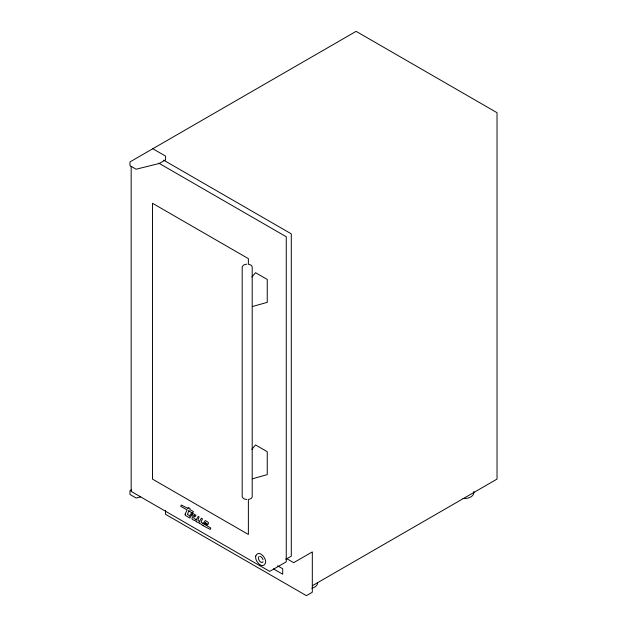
<?xml version="1.0" encoding="UTF-8"?>
<svg xmlns="http://www.w3.org/2000/svg" width="627" height="627" viewBox="0 0 627 627"><rect width="100%" height="100%" fill="white"/><g stroke="black" fill="none" stroke-linecap="round" stroke-linejoin="round"><path stroke-width="0.94" d="M192.168 514.336L189.832 518.02L185.255 515.37L185.075 514.242L187.136 509.978L180.717 506.295L181.321 505.025L188.061 508.481L187.685 508.701L188.327 507.478L189.934 508.411L189.934 509.571L193.414 511.577L192.536 513.09L188.656 510.848L189.025 510.629L187.387 514.477L189.895 515.927L189.526 516.139L191.674 512.737L195.992 515.229L195.287 516.452L194.245 515.849L194.621 515.637L193.727 517.643L194.072 518.451L196.416 519.799L196.047 520.018L198.297 516.421L199.135 516.899L197.826 520.222L199.652 521.554L199.276 521.774L201.416 518.208L202.466 518.819L201.016 522.079L203.258 523.639L202.882 523.851L205.264 520.528L208.046 522.134L208.525 523.279L207.592 524.987L204.527 523.623L204.896 523.404L204.496 524.384L210.829 528.044L210.296 529.415L203.744 526.061L203.32 525.332M251.858 277.056L255.557 272.698L267.251 279.446L267.251 302.347L252.266 306.572M251.858 449.316L255.557 444.958L267.251 451.714L267.251 474.615L252.266 478.84M203.305 525.355L203.697 525.112L202.936 525.575L199.464 523.137M131.67 489.742L129.977 490.722L129.977 494.484L136.122 498.026L140.761 496.874M185.224 514.046L185.6 513.827M196.392 521.405L192.246 519.438L191.98 518.176L193.39 515.48L191.791 514.555M199.527 523.161L196.588 521.891L196.345 521.162M285.857 559.315L291.296 556.173L291.296 233.863L163.6 160.128M312.317 551.901L293.671 562.67L286.077 558.281M312.317 585.736L497.023 479.099L497.023 112.695L356.12 31.35L129.977 161.915L129.977 165.677L136.122 169.219L159.321 163.475L165.575 159.869L165.575 156.107L152.808 148.732M249.319 499.327L251.309 498.363L252.203 496.952L252.203 266.765L251.309 265.354L249.319 264.382M311.823 588.259C314.488 587.554 317.873 585.696 317.591 582.499M246.756 264.124L243.644 264.962L242.194 266.765L242.194 496.952L243.644 498.747L246.756 499.586M462.992 498.551C467.366 498.826 474.537 497.109 473.879 491.45M158.717 163.13L286.265 236.763L286.265 561.816L269.688 571.385L131.161 491.403L131.161 166.359M205.021 522.456L207.114 523.89L205.178 522.769M277.659 565.844L282.714 568.76L282.714 574.23L273.45 568.877M312.317 552.583L312.317 592.233L306.399 595.65L165.497 514.305L165.497 510.433M248.378 264.508L248.378 258.637L152.479 203.273L152.479 479.099L248.378 534.47L248.378 499.257M263.034 561.643A3.347 1.936 60 0 1 259.453 560.875A3.347 1.936 60 0 1 259.288 556.447M260.401 556.486A3.347 1.936 60 0 1 261.624 557.317M261.992 557.732A3.347 1.936 60 0 1 262.337 558.202M262.627 558.712A3.347 1.936 60 0 1 263.034 559.77M255.777 555.992C254.35 560.891 262.509 569.998 265.48 563.062C266.898 558.163 258.739 549.056 255.777 555.992"/></g></svg>
